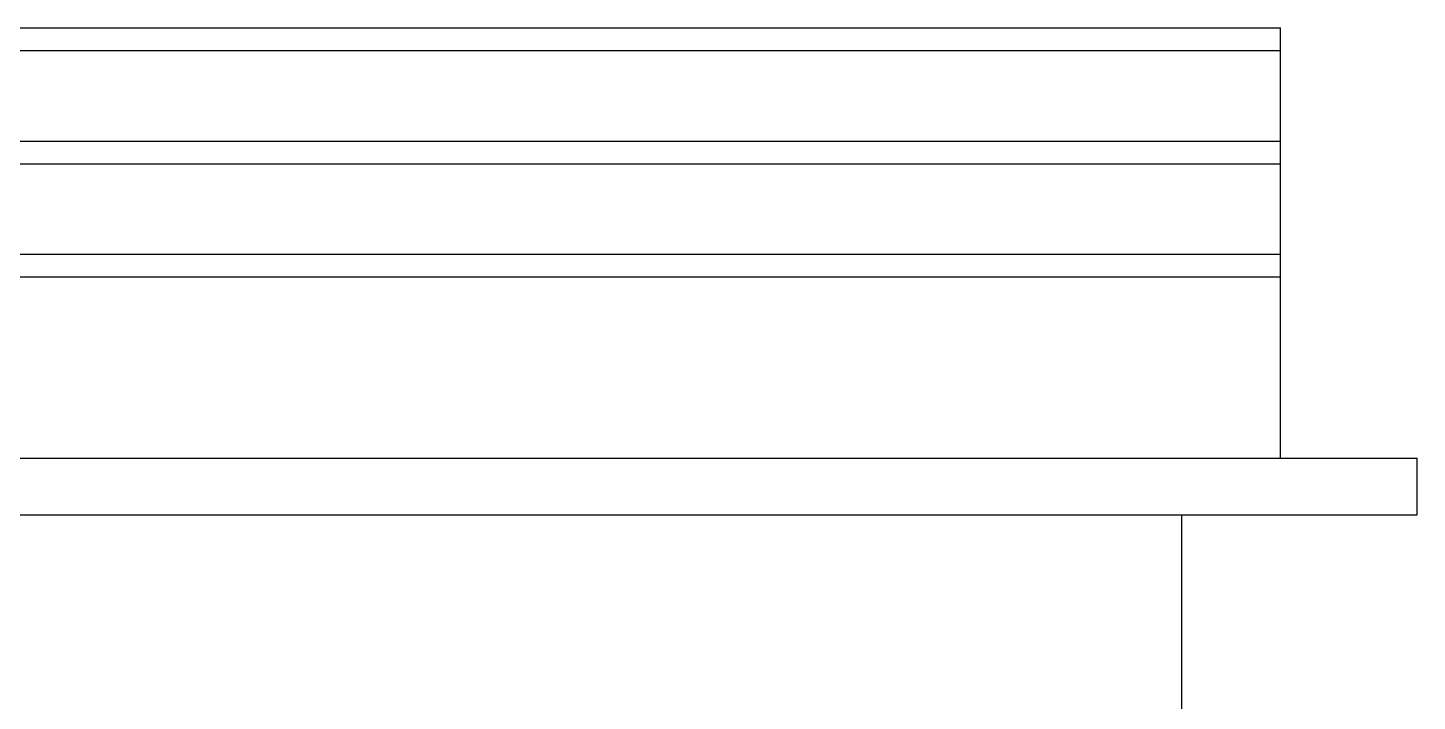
# Model space of a CAD drawing. Header units: inches. Extents: x -10117506 to -5032697, y -6529230 to -3253155.
# Drawn here: x -5060019.5 to -5059896.9, y -3256287.5 to -3256228 of the extents above; entities that cross this region are included whole.
import ezdxf

# ---------------------------------------------------------------- set-up
doc = ezdxf.new("R2010")
doc.units = ezdxf.units.IN
doc.header["$LTSCALE"] = 2
doc.header["$MEASUREMENT"] = 0
doc.layers.get('0').update_dxf_attribs({"linetype": 'CONTINUOUS'})

msp = doc.modelspace()

# ---------------------------------------------------------------- linework, layer by layer
at = {"ltscale": 0.5}
for p, q in [((-5060288.95, -3256228), (-5059908.91, -3256228)), ((-5059908.91, -3256266), (-5059908.91, -3256228)), ((-5060288.95, -3256230), (-5059908.91, -3256230)), ((-5060288.95, -3256238), (-5059908.91, -3256238)), ((-5060288.95, -3256240), (-5059908.91, -3256240)), ((-5060288.95, -3256248), (-5059908.91, -3256248)), ((-5060288.95, -3256250), (-5059908.91, -3256250)), ((-5060320.78, -3256266), (-5059896.85, -3256266)), ((-5059896.85, -3256271), (-5059896.85, -3256266)), ((-5060320.78, -3256271), (-5059896.85, -3256271)), ((-5059917.61, -3256378), (-5059917.61, -3256271))]:
    msp.add_line(p, q, dxfattribs=at)

doc.saveas('drawing.dxf')
